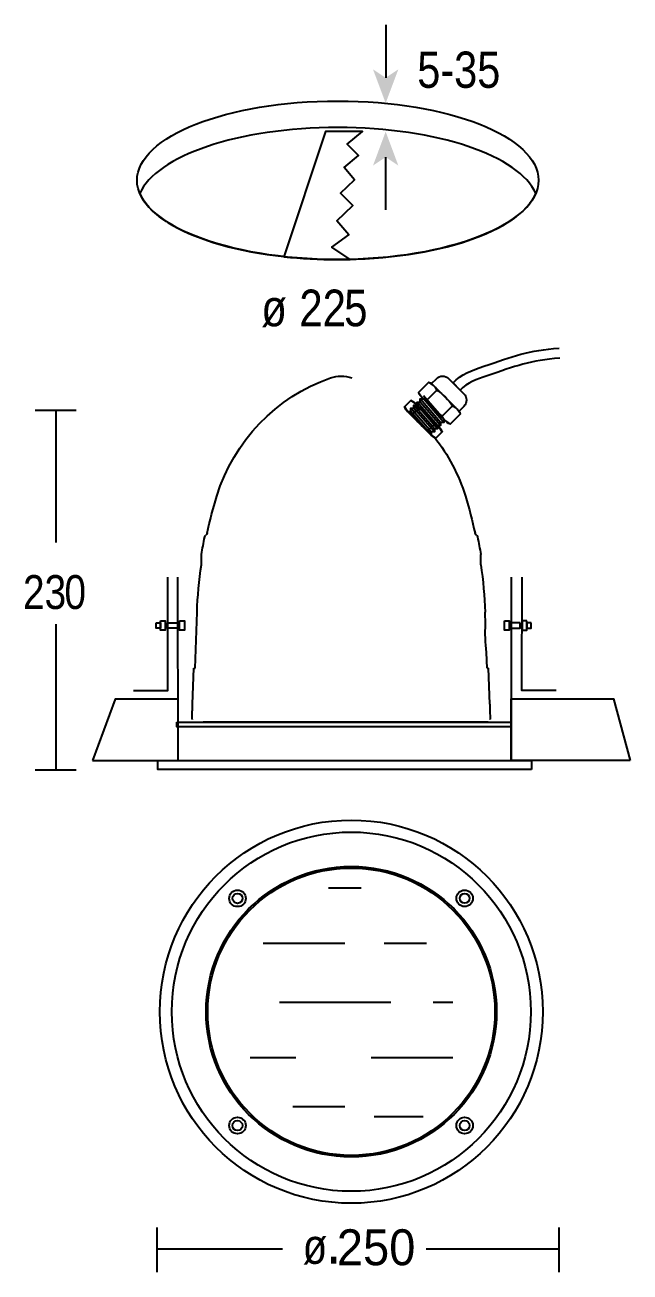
# Model space of a CAD drawing. Extents: x 31 to 147, y 43 to 282.
import ezdxf

# ---------------------------------------------------------------- set-up
doc = ezdxf.new("R2010")
doc.units = 0
doc.layers.add('LIVELLO_1', color=160, linetype='Continuous')
doc.styles.add('STD', font='txt')

# ---------------------------------------------------------------- blocks, each defined once
blk = doc.blocks.new('AI9-BLK1')
at = {"layer": 'LIVELLO_1'}
h = blk.add_hatch(color=7, dxfattribs=at)
h.dxf.hatch_style = 2
h.paths.add_polyline_path([(11.22, 110.5), (13.65, 112.11), (11.22, 105.63), (8.79, 112.11)])
h = blk.add_hatch(color=7, dxfattribs=at)
h.dxf.hatch_style = 2
h.paths.add_polyline_path([(11.22, 95.29), (8.79, 93.67), (11.22, 100.16), (13.65, 93.67)])
at = {"layer": 'LIVELLO_1', "color": 7}
for p, q in [((11.22, 120.63), (11.22, 110.5)), ((11.22, 85.16), (11.22, 95.29)), ((2.51, 53.29), (2.83, 53.29)), ((21.17, 43.79), (17.24, 48.32)), ((21.77, 44.4), (17.85, 48.93)), ((21.77, 43.79), (17.85, 48.32)), ((22.38, 45), (18.45, 49.53)), ((22.38, 44.4), (18.45, 48.93)), ((-55.99, 46.75), (-48.17, 46.75)), ((-52.08, 46.75), (-52.08, 21.35)), ((19.96, 42.58), (16.04, 47.12)), ((19.96, 41.98), (16.04, 46.51)), ((20.57, 43.19), (16.64, 47.72)), ((20.57, 42.58), (16.64, 47.12)), ((21.17, 43.19), (17.24, 47.72)), ((-24.14, 17.12), (-24.12, 19.09)), ((29.48, 17.12), (29.46, 19.09)), ((-28.6, -20.41), (-28.62, 14.75)), ((35.28, 14.75), (35.28, -20.41)), ((30.38, 5.75), (30.3, 8.01)), ((-52.08, 5.72), (-52.08, -22.19)), ((30.69, -2.73), (30.58, 0.31)), ((-25.83, -9.6), (-25.59, -2.73)), ((-25.59, -2.73), (-25.34, -2.73)), ((30.69, -2.73), (30.94, -2.73)), ((31.18, -9.6), (30.94, -2.73)), ((30.86, -13.07), (-23.82, -13.07)), ((-55.99, -22.19), (-48.17, -22.19)), ((0.27, -44.81), (6.54, -44.81)), ((-12.26, -55.46), (3.41, -55.46)), ((10.92, -55.46), (19.07, -55.46)), ((-9.13, -66.74), (12.18, -66.74)), ((20.32, -66.74), (24.08, -66.74)), ((-14.77, -77.4), (-6, -77.4)), ((8.42, -77.4), (24.08, -77.4)), ((-6.62, -86.8), (3.41, -86.8)), ((9.04, -88.68), (18.44, -88.68)), ((-32.64, -118.52), (-32.64, -109.99)), ((44.53, -118.51), (44.53, -109.98)), ((-8.58, -114.13), (-32.48, -114.13)), ((44.23, -114.13), (19.02, -114.13))]:
    blk.add_line(p, q, dxfattribs=at)
for points in [[(25.55, 46.06), (24.94, 46.96), (20.41, 51.5), (19.51, 52.1), (17.54, 50.14), (18.14, 49.23), (22.68, 44.7), (23.58, 44.09)], [(25.55, 46.06), (24.94, 46.96), (20.41, 51.5), (19.51, 52.1), (17.54, 50.14), (18.14, 49.23), (22.68, 44.7), (23.58, 44.09)], [(22.08, 42.58), (21.47, 43.49), (16.94, 48.02), (16.03, 48.63), (14.82, 47.42), (15.43, 46.51), (19.96, 41.98), (20.87, 41.38)], [(22.08, 42.58), (21.47, 43.49), (16.94, 48.02), (16.03, 48.63), (14.82, 47.42), (15.43, 46.51), (19.96, 41.98), (20.87, 41.38)], [(22.38, 45), (22.38, 44.39), (21.77, 44.39), (21.77, 43.79), (21.17, 43.79), (21.17, 43.19), (20.56, 43.19), (20.56, 42.58), (19.96, 42.58), (19.96, 41.97), (15.42, 46.51), (16.03, 46.51), (16.03, 47.12), (16.63, 47.12), (16.63, 47.72), (17.24, 47.72), (17.24, 48.32), (17.84, 48.32), (17.84, 48.93), (18.45, 48.93)], [(22.38, 45), (22.38, 44.39), (21.77, 44.39), (21.77, 43.79), (21.17, 43.79), (21.17, 43.19), (20.56, 43.19), (20.56, 42.58), (19.96, 42.58), (19.96, 41.97), (15.42, 46.51), (16.03, 46.51), (16.03, 47.12), (16.63, 47.12), (16.63, 47.72), (17.24, 47.72), (17.24, 48.32), (17.84, 48.32), (17.84, 48.93), (18.45, 48.93)], [(-32.8, 5.96), (-31.98, 5.96), (-31.98, 4.96), (-32.8, 4.96)], [(-32.8, 5.96), (-31.98, 5.96), (-31.98, 4.96), (-32.8, 4.96)], [(-31.97, 6.34), (-31.06, 6.34), (-31.06, 4.58), (-31.97, 4.58)], [(-30.7, 5.96), (-28.6, 5.96), (-28.6, 4.96), (-30.7, 4.96)], [(-30.7, 5.96), (-28.6, 5.96), (-28.6, 4.96), (-30.7, 4.96)], [(-28.31, 6.34), (-27.39, 6.34), (-27.39, 4.58), (-28.31, 4.58)], [(33.99, 6.34), (34.9, 6.34), (34.9, 4.58), (33.99, 4.58)], [(37.05, 5.96), (35.2, 5.96), (35.2, 4.96), (37.05, 4.96)], [(37.05, 5.96), (35.2, 5.96), (35.2, 4.96), (37.05, 4.96)], [(38.31, 6.34), (37.4, 6.34), (37.4, 4.58), (38.31, 4.58)], [(39.14, 5.96), (38.33, 5.96), (38.33, 4.96), (39.14, 4.96)], [(39.14, 5.96), (38.33, 5.96), (38.33, 4.96), (39.14, 4.96)], [(-44.99, -20.42), (-28.59, -20.42), (-28.59, -8.63), (-40.68, -8.63)], [(58.1, -20.42), (35.27, -20.42), (35.27, -8.62), (54.94, -8.62)], [(-28.85, -13.07), (35.22, -13.07), (35.22, -13.94), (-28.85, -13.94)], [(-28.85, -13.07), (35.22, -13.07), (35.22, -13.94), (-28.85, -13.94)], [(39.18, -22.16), (-32.47, -22.16), (-32.47, -20.42), (39.18, -20.42)]]:
    blk.add_lwpolyline(points, close=True, dxfattribs=at)
for points in [[(-37.13, -7.03), (-30.54, -7.03), (-30.57, 14.75)], [(43.95, -7.03), (37.36, -7.03), (37.38, 14.75)]]:
    blk.add_lwpolyline(points, dxfattribs=at)
for centre, radius in [((4.63, -68.59), 36.74), ((4.63, -68.59), 34.44), ((4.63, -68.59), 27.86), ((4.63, -68.59), 27.55), ((-17.2, -46.86), 1.59), ((26.37, -46.85), 1.59), ((-17.2, -46.86), 0.952), ((26.37, -46.85), 0.953), ((-17.21, -90.42), 1.59), ((-17.21, -90.42), 0.952), ((26.37, -90.42), 1.59), ((26.37, -90.42), 0.953)]:
    blk.add_circle(centre, radius, dxfattribs=at)
blk.add_ellipse((2.03, 90.84), major_axis=(-38.5, 0), ratio=0.394715, dxfattribs=at)
for points, knots in [([(-35.94, 88.3), (-32.88, 95.49), (-17.05, 100.97), (2.03, 100.97), (21.11, 100.97), (36.95, 95.49), (40.01, 88.3), (36.95, 81.11), (21.11, 75.64), (2.03, 75.64), (-17.05, 75.64), (-32.88, 81.11), (-35.94, 88.3)], [0, 0, 0, 0, 1, 1, 1, 2, 2, 2, 3, 3, 3, 4, 4, 4, 4]), ([(-8.3, 76.19), (-8.3, 76.19), (-0.34, 100.19), (-0.34, 100.19), (-0.34, 100.19), (6.76, 100.19), (6.76, 100.19), (6.76, 100.19), (3.81, 97.78), (3.81, 97.78), (3.81, 97.78), (5.98, 95.61), (5.98, 95.61), (5.98, 95.61), (3.27, 93.26), (3.27, 93.26), (3.27, 93.26), (5.26, 90.91), (5.26, 90.91), (5.26, 90.91), (2.55, 88.39), (2.55, 88.39), (2.55, 88.39), (4.9, 85.98), (4.9, 85.98), (4.9, 85.98), (1.83, 83.09), (1.83, 83.09), (1.83, 83.09), (4.17, 80.38), (4.17, 80.38), (4.17, 80.38), (0.92, 78.03), (0.92, 78.03), (0.92, 78.03), (4.39, 75.66), (4.39, 75.66), (3.61, 75.65), (2.82, 75.64), (2.03, 75.64), (-1.54, 75.64), (-5.01, 75.83), (-8.3, 76.19)], [0, 0, 0, 0, 1, 1, 1, 2, 2, 2, 3, 3, 3, 4, 4, 4, 5, 5, 5, 6, 6, 6, 7, 7, 7, 8, 8, 8, 9, 9, 9, 10, 10, 10, 11, 11, 11, 12, 12, 12, 13, 13, 13, 14, 14, 14, 14]), ([(44.64, 56.74), (39.05, 56.32), (35.99, 55.18), (30.71, 53.35), (28.57, 52.61), (26.92, 52.12), (25.51, 50.61), (25.51, 50.61), (24.14, 51.98), (24.14, 51.98), (25.76, 53.69), (27.62, 54.33), (30.07, 55.18), (35.54, 57.07), (38.71, 58.23), (44.5, 58.67)], [0, 0, 0, 0, 1, 1, 1, 2, 2, 2, 3, 3, 3, 4, 4, 4, 5, 5, 5, 5]), ([(26.23, 49.91), (26.23, 49.91), (23.35, 52.78), (23.35, 52.78), (22.69, 53.45), (21.6, 53.45), (20.94, 52.78), (20.94, 52.78), (20.03, 51.87), (20.03, 51.87), (20.03, 51.87), (25.32, 46.58), (25.32, 46.58), (25.32, 46.58), (26.23, 47.49), (26.23, 47.49), (26.89, 48.16), (26.89, 49.24), (26.23, 49.91)], [0, 0, 0, 0, 1, 1, 1, 2, 2, 2, 3, 3, 3, 4, 4, 4, 5, 5, 5, 6, 6, 6, 6]), ([(21.02, 50.59), (21.02, 50.59), (20.87, 51.04), (20.41, 51.5), (19.96, 51.95), (19.51, 52.1), (19.51, 52.1), (19.51, 52.1), (17.54, 50.13), (17.54, 50.13), (17.54, 50.13), (17.69, 49.68), (18.15, 49.23), (18.6, 48.77), (19.06, 48.62), (19.06, 48.62), (19.06, 48.62), (21.02, 50.59), (21.02, 50.59)], [0, 0, 0, 0, 1, 1, 1, 2, 2, 2, 3, 3, 3, 4, 4, 4, 5, 5, 5, 6, 6, 6, 6]), ([(21.02, 50.59), (21.02, 50.59), (20.87, 51.04), (20.41, 51.5), (19.96, 51.95), (19.51, 52.1), (19.51, 52.1), (19.51, 52.1), (17.54, 50.13), (17.54, 50.13), (17.54, 50.13), (17.69, 49.68), (18.15, 49.23), (18.6, 48.77), (19.06, 48.62), (19.06, 48.62), (19.06, 48.62), (21.02, 50.59), (21.02, 50.59)], [0, 0, 0, 0, 1, 1, 1, 2, 2, 2, 3, 3, 3, 4, 4, 4, 5, 5, 5, 6, 6, 6, 6]), ([(24.04, 47.57), (24.04, 47.57), (23.89, 48.02), (22.68, 49.23), (21.47, 50.44), (21.01, 50.59), (21.01, 50.59), (21.01, 50.59), (19.05, 48.62), (19.05, 48.62), (19.05, 48.62), (19.2, 48.17), (20.41, 46.96), (21.62, 45.75), (22.07, 45.6), (22.07, 45.6), (22.07, 45.6), (24.04, 47.57), (24.04, 47.57)], [0, 0, 0, 0, 1, 1, 1, 2, 2, 2, 3, 3, 3, 4, 4, 4, 5, 5, 5, 6, 6, 6, 6]), ([(24.04, 47.57), (24.04, 47.57), (23.89, 48.02), (22.68, 49.23), (21.47, 50.44), (21.01, 50.59), (21.01, 50.59), (21.01, 50.59), (19.05, 48.62), (19.05, 48.62), (19.05, 48.62), (19.2, 48.17), (20.41, 46.96), (21.62, 45.75), (22.07, 45.6), (22.07, 45.6), (22.07, 45.6), (24.04, 47.57), (24.04, 47.57)], [0, 0, 0, 0, 1, 1, 1, 2, 2, 2, 3, 3, 3, 4, 4, 4, 5, 5, 5, 6, 6, 6, 6]), ([(17.55, 47.12), (17.55, 47.12), (17.4, 47.57), (16.94, 48.02), (16.49, 48.48), (16.03, 48.63), (16.03, 48.63), (16.03, 48.63), (14.82, 47.42), (14.82, 47.42), (14.82, 47.42), (14.97, 46.96), (15.43, 46.51), (15.88, 46.05), (16.34, 45.9), (16.34, 45.9), (16.34, 45.9), (17.55, 47.12), (17.55, 47.12)], [0, 0, 0, 0, 1, 1, 1, 2, 2, 2, 3, 3, 3, 4, 4, 4, 5, 5, 5, 6, 6, 6, 6]), ([(17.55, 47.12), (17.55, 47.12), (17.4, 47.57), (16.94, 48.02), (16.49, 48.48), (16.03, 48.63), (16.03, 48.63), (16.03, 48.63), (14.82, 47.42), (14.82, 47.42), (14.82, 47.42), (14.97, 46.96), (15.43, 46.51), (15.88, 46.05), (16.34, 45.9), (16.34, 45.9), (16.34, 45.9), (17.55, 47.12), (17.55, 47.12)], [0, 0, 0, 0, 1, 1, 1, 2, 2, 2, 3, 3, 3, 4, 4, 4, 5, 5, 5, 6, 6, 6, 6]), ([(20.57, 44.09), (20.57, 44.09), (20.41, 44.55), (19.21, 45.76), (18, 46.97), (17.54, 47.12), (17.54, 47.12), (17.54, 47.12), (16.33, 45.91), (16.33, 45.91), (16.33, 45.91), (16.48, 45.46), (17.69, 44.24), (18.9, 43.04), (19.36, 42.89), (19.36, 42.89), (19.36, 42.89), (20.57, 44.09), (20.57, 44.09)], [0, 0, 0, 0, 1, 1, 1, 2, 2, 2, 3, 3, 3, 4, 4, 4, 5, 5, 5, 6, 6, 6, 6]), ([(20.57, 44.09), (20.57, 44.09), (20.41, 44.55), (19.21, 45.76), (18, 46.97), (17.54, 47.12), (17.54, 47.12), (17.54, 47.12), (16.33, 45.91), (16.33, 45.91), (16.33, 45.91), (16.48, 45.46), (17.69, 44.24), (18.9, 43.04), (19.36, 42.89), (19.36, 42.89), (19.36, 42.89), (20.57, 44.09), (20.57, 44.09)], [0, 0, 0, 0, 1, 1, 1, 2, 2, 2, 3, 3, 3, 4, 4, 4, 5, 5, 5, 6, 6, 6, 6]), ([(25.55, 46.06), (25.55, 46.06), (25.4, 46.51), (24.94, 46.97), (24.49, 47.42), (24.04, 47.57), (24.04, 47.57), (24.04, 47.57), (22.07, 45.6), (22.07, 45.6), (22.07, 45.6), (22.22, 45.15), (22.67, 44.7), (23.13, 44.24), (23.58, 44.09), (23.58, 44.09), (23.58, 44.09), (25.55, 46.06), (25.55, 46.06)], [0, 0, 0, 0, 1, 1, 1, 2, 2, 2, 3, 3, 3, 4, 4, 4, 5, 5, 5, 6, 6, 6, 6]), ([(25.55, 46.06), (25.55, 46.06), (25.4, 46.51), (24.94, 46.97), (24.49, 47.42), (24.04, 47.57), (24.04, 47.57), (24.04, 47.57), (22.07, 45.6), (22.07, 45.6), (22.07, 45.6), (22.22, 45.15), (22.67, 44.7), (23.13, 44.24), (23.58, 44.09), (23.58, 44.09), (23.58, 44.09), (25.55, 46.06), (25.55, 46.06)], [0, 0, 0, 0, 1, 1, 1, 2, 2, 2, 3, 3, 3, 4, 4, 4, 5, 5, 5, 6, 6, 6, 6]), ([(22.08, 42.59), (22.08, 42.59), (21.92, 43.04), (21.47, 43.5), (21.02, 43.95), (20.56, 44.1), (20.56, 44.1), (20.56, 44.1), (19.35, 42.89), (19.35, 42.89), (19.35, 42.89), (19.5, 42.44), (19.96, 41.98), (20.41, 41.53), (20.87, 41.38), (20.87, 41.38), (20.87, 41.38), (22.08, 42.59), (22.08, 42.59)], [0, 0, 0, 0, 1, 1, 1, 2, 2, 2, 3, 3, 3, 4, 4, 4, 5, 5, 5, 6, 6, 6, 6]), ([(22.08, 42.59), (22.08, 42.59), (21.92, 43.04), (21.47, 43.5), (21.02, 43.95), (20.56, 44.1), (20.56, 44.1), (20.56, 44.1), (19.35, 42.89), (19.35, 42.89), (19.35, 42.89), (19.5, 42.44), (19.96, 41.98), (20.41, 41.53), (20.87, 41.38), (20.87, 41.38), (20.87, 41.38), (22.08, 42.59), (22.08, 42.59)], [0, 0, 0, 0, 1, 1, 1, 2, 2, 2, 3, 3, 3, 4, 4, 4, 5, 5, 5, 6, 6, 6, 6]), ([(-25.34, -2.73), (-25.34, -2.73), (-24.96, 8.01), (-24.96, 8.01), (-24.85, 11.06), (-24.57, 14.1), (-24.14, 17.12)], [0, 0, 0, 0, 1, 1, 1, 2, 2, 2, 2])]:
    blk.add_open_spline(points, degree=3, knots=knots, dxfattribs=at)
for points in [[(-21.17, 30.26), (-17.9, 40.88), (-9.81, 49.29), (0.63, 52.94)], [(0.63, 52.94), (1.28, 53.17), (1.97, 53.29), (2.67, 53.29)], [(2.67, 53.29), (3.37, 53.29), (4.06, 53.17), (4.72, 52.94)], [(20.57, 41.6), (23.23, 38.22), (25.24, 34.38), (26.51, 30.26)], [(-23.02, 23.18), (-22.5, 25.57), (-21.88, 27.93), (-21.17, 30.26)], [(26.51, 30.26), (27.23, 27.93), (27.84, 25.57), (28.36, 23.18)], [(-24.12, 19.09), (-23.93, 20.21), (-23.72, 21.32), (-23.5, 22.44)], [(-23.5, 22.44), (-23.47, 22.59), (-23.38, 22.72), (-23.26, 22.81)], [(-23.02, 23.18), (-23.05, 23.03), (-23.14, 22.9), (-23.26, 22.81)], [(28.6, 22.81), (28.48, 22.9), (28.39, 23.03), (28.36, 23.18)], [(28.6, 22.81), (28.72, 22.72), (28.81, 22.59), (28.84, 22.44)], [(28.84, 22.44), (29.07, 21.32), (29.28, 20.21), (29.46, 19.09)], [(29.48, 17.12), (29.91, 14.1), (30.19, 11.06), (30.3, 8.01)], [(30.58, 0.31), (30.33, 2.11), (30.27, 3.94), (30.38, 5.75)], [(-25.91, -12.5), (-25.89, -11.54), (-25.87, -10.57), (-25.83, -9.6)], [(31.18, -9.6), (31.21, -10.57), (31.24, -11.54), (31.26, -12.5)], [(-25.91, -12.5), (-25.92, -12.53), (-25.92, -12.56), (-25.92, -12.58)], [(31.26, -12.58), (31.26, -12.56), (31.26, -12.53), (31.26, -12.5)]]:
    blk.add_open_spline(points, degree=3, dxfattribs=at)
at = {"layer": 'LIVELLO_1', "color": 7, "attachment_point": 1, "style": 'STD'}
for s, insert, char_height in [('\\fArial Narrow|b0|i0;\\H6.9496;\\C7;5-35', (17.28, 115.52), 6.9496), ('\\fArial Narrow|b0|i0;\\H7.0219;\\C7;22', (-5.34, 69.87), 7.0219), ('\\fArial Narrow|b0|i0;\\H7.0219;\\C7;5', (3.26, 69.87), 7.0219), ('\\fArial Narrow|b0|i0;\\H7.0219;\\C7;ø', (-12.64, 69.87), 7.0219), ('\\fArial Narrow|b0|i0;\\H6.4957;\\C7;23', (-58.35, 15.13), 6.4957), ('\\fArial Narrow|b0|i0;\\H6.4957;\\C7;0', (-50.4, 15.13), 6.4957), ('\\fArial Narrow|b0|i0;\\H6.7173;\\C7;ø', (-4.7, -110.22), 6.7173), ('\\fMyriad Roman|b0|i0;\\H6.8872;\\W0.98;\\C7;250', (1.86, -110.32), 6.8872), ('\\fArial Narrow|b0|i0;\\H8.9564;\\C7;.', (-0.18, -107.98), 8.9564)]:
    blk.add_mtext(s, dxfattribs=dict(at, insert=insert, char_height=char_height))

msp = doc.modelspace()

# ---------------------------------------------------------------- block references
at = {"layer": 'LIVELLO_1', "color": 7}
msp.add_blockref('AI9-BLK1', (88.523107, 161.741376), dxfattribs=at)

doc.saveas('drawing.dxf')
